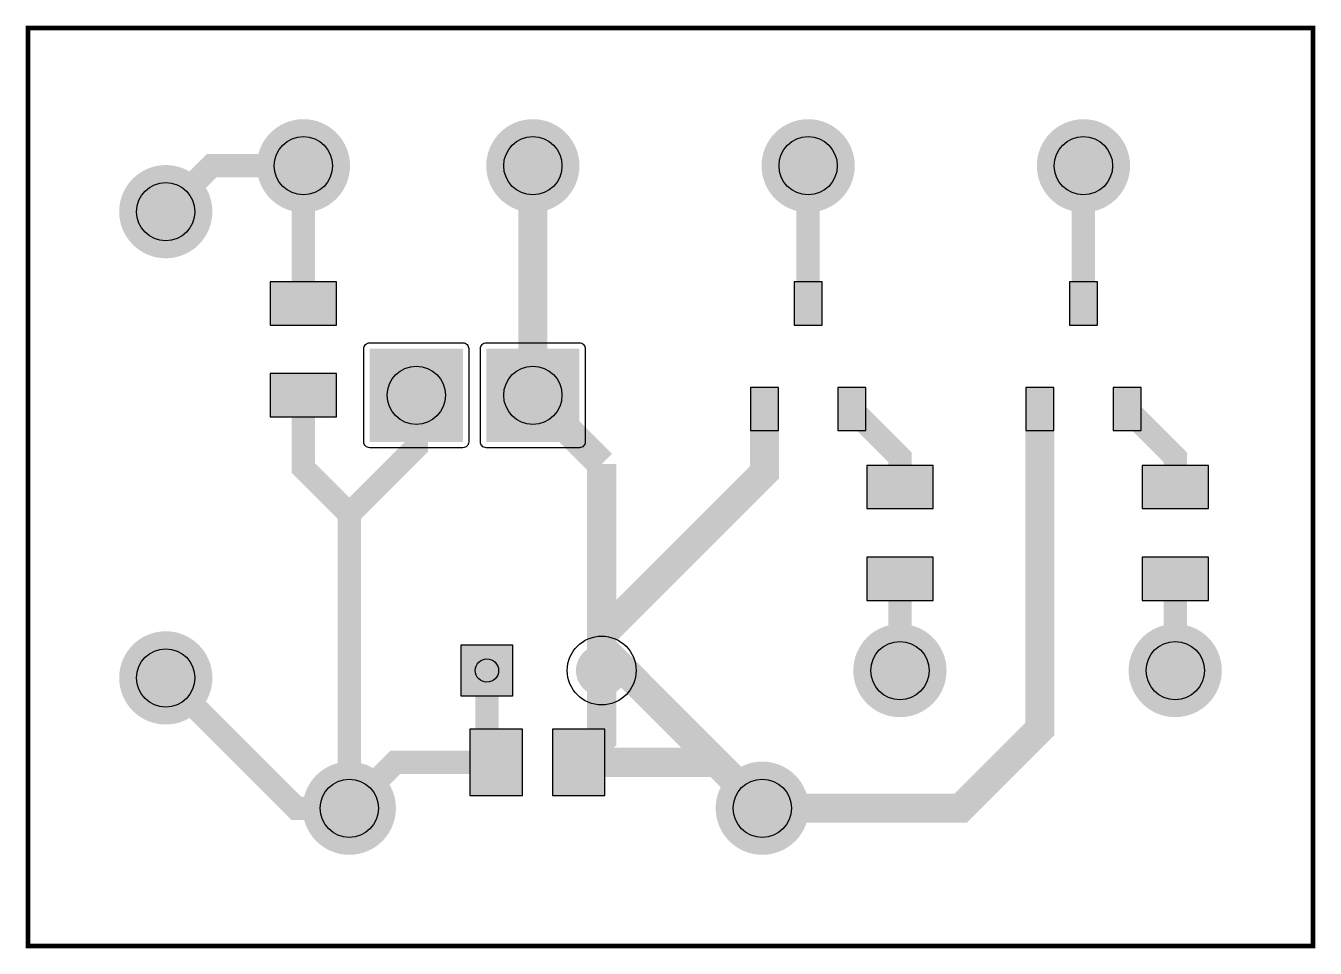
# Model space of a CAD drawing. Header units: centimetres. Extents: x -9.71 to -6.89, y 3.39 to 5.41.
import ezdxf

# ---------------------------------------------------------------- set-up
doc = ezdxf.new("R2010")
doc.units = ezdxf.units.CM
doc.layers.get('0').update_dxf_attribs({"linetype": 'CONTINUOUS'})
for name, color, linetype in [('1', 1, 'CONTINUOUS'), ('2', 2, 'CONTINUOUS'), ('3', 3, 'CONTINUOUS'), ('4', 4, 'CONTINUOUS'), ('5', 5, 'CONTINUOUS')]:
    doc.layers.add(name, color=color, linetype=linetype)

# ---------------------------------------------------------------- blocks, each defined once
blk = doc.blocks.new('RPAD')
blk.add_trace([(-0.5, -0.5), (-0.5, 0.5), (0.5, -0.5), (0.5, 0.5)])
blk = doc.blocks.new('EPAD')
at = {"const_width": 0.5}
blk.add_lwpolyline([(-0.25, 0, 1), (0.25, 0, 1)], format="xyb", close=True, dxfattribs=at)

msp = doc.modelspace()

# ---------------------------------------------------------------- linework, layer by layer
for centre, radius in [((-9.1, 5.1), 0.0635), ((-8.6, 5.1), 0.0635), ((-8, 5.1), 0.0635), ((-7.4, 5.1), 0.0635), ((-9.4, 5), 0.0635), ((-8.854, 4.6), 0.0635), ((-8.6, 4.6), 0.0635), ((-8.45, 4), 0.075), ((-9.4, 3.984), 0.0635), ((-7.8, 4), 0.0635), ((-7.2, 4), 0.0635), ((-8.7, 4), 0.0254), ((-9, 3.7), 0.0635), ((-8.1, 3.7), 0.0635)]:
    msp.add_circle(centre, radius)
at = {"layer": '2', "const_width": 0.01016}
msp.add_lwpolyline([(-9.7, 3.4), (-6.9, 3.4), (-6.9, 5.4), (-9.7, 5.4), (-9.7, 3.4)], dxfattribs=at)
msp.add_lwpolyline([(-9.7, 3.4), (-6.9, 3.4), (-6.9, 5.4), (-9.7, 5.4), (-9.7, 3.4)], dxfattribs=at)
msp.add_lwpolyline([(-9.7, 3.4), (-6.9, 3.4), (-6.9, 5.4), (-9.7, 5.4), (-9.7, 3.4)], dxfattribs=at)
at = {"layer": '3'}
for points in [[(-9.02761, 4.75301), (-9.02761, 4.84699), (-9.17239, 4.84699), (-9.17239, 4.75301), (-9.02761, 4.75301)], [(-8.03048, 4.75301), (-7.96952, 4.75301), (-7.96952, 4.84699), (-8.03048, 4.84699), (-8.03048, 4.75301)], [(-7.43048, 4.75301), (-7.36952, 4.75301), (-7.36952, 4.84699), (-7.43048, 4.84699), (-7.43048, 4.75301)], [(-8.9556, 4.7143), (-8.7524, 4.7143), (-8.749841, 4.714042), (-8.747457, 4.713302), (-8.7453, 4.712131), (-8.74342, 4.71058), (-8.741869, 4.7087), (-8.740698, 4.706543), (-8.739958, 4.704159), (-8.7397, 4.7016), (-8.7397, 4.4984), (-8.739958, 4.495841), (-8.740698, 4.493457), (-8.741869, 4.4913), (-8.74342, 4.48942), (-8.7453, 4.487869), (-8.747457, 4.486698), (-8.749841, 4.485958), (-8.7524, 4.4857), (-8.9556, 4.4857), (-8.958159, 4.485958), (-8.960543, 4.486698), (-8.9627, 4.487869), (-8.96458, 4.48942), (-8.966131, 4.4913), (-8.967302, 4.493457), (-8.968042, 4.495841), (-8.9683, 4.4984), (-8.9683, 4.7016), (-8.968042, 4.704159), (-8.967302, 4.706543), (-8.966131, 4.7087), (-8.96458, 4.71058), (-8.9627, 4.712131), (-8.960543, 4.713302), (-8.958159, 4.714042), (-8.9556, 4.7143)], [(-8.7016, 4.7143), (-8.4984, 4.7143), (-8.495841, 4.714042), (-8.493457, 4.713302), (-8.4913, 4.712131), (-8.48942, 4.71058), (-8.487869, 4.7087), (-8.486698, 4.706543), (-8.485958, 4.704159), (-8.4857, 4.7016), (-8.4857, 4.4984), (-8.485958, 4.495841), (-8.486698, 4.493457), (-8.487869, 4.4913), (-8.48942, 4.48942), (-8.4913, 4.487869), (-8.493457, 4.486698), (-8.495841, 4.485958), (-8.4984, 4.4857), (-8.7016, 4.4857), (-8.704159, 4.485958), (-8.706543, 4.486698), (-8.7087, 4.487869), (-8.71058, 4.48942), (-8.712131, 4.4913), (-8.713302, 4.493457), (-8.714042, 4.495841), (-8.7143, 4.4984), (-8.7143, 4.7016), (-8.714042, 4.704159), (-8.713302, 4.706543), (-8.712131, 4.7087), (-8.71058, 4.71058), (-8.7087, 4.712131), (-8.706543, 4.713302), (-8.704159, 4.714042), (-8.7016, 4.7143)], [(-9.02761, 4.55301), (-9.02761, 4.64699), (-9.17239, 4.64699), (-9.17239, 4.55301), (-9.02761, 4.55301)], [(-8.12548, 4.52301), (-8.06452, 4.52301), (-8.06452, 4.61699), (-8.12548, 4.61699), (-8.12548, 4.52301)], [(-7.93548, 4.52301), (-7.87452, 4.52301), (-7.87452, 4.61699), (-7.93548, 4.61699), (-7.93548, 4.52301)], [(-7.52548, 4.52301), (-7.46452, 4.52301), (-7.46452, 4.61699), (-7.52548, 4.61699), (-7.52548, 4.52301)], [(-7.33548, 4.52301), (-7.27452, 4.52301), (-7.27452, 4.61699), (-7.33548, 4.61699), (-7.33548, 4.52301)], [(-7.72761, 4.35301), (-7.72761, 4.44699), (-7.87239, 4.44699), (-7.87239, 4.35301), (-7.72761, 4.35301)], [(-7.12761, 4.35301), (-7.12761, 4.44699), (-7.27239, 4.44699), (-7.27239, 4.35301), (-7.12761, 4.35301)], [(-7.72761, 4.15301), (-7.72761, 4.24699), (-7.87239, 4.24699), (-7.87239, 4.15301), (-7.72761, 4.15301)], [(-7.12761, 4.15301), (-7.12761, 4.24699), (-7.27239, 4.24699), (-7.27239, 4.15301), (-7.12761, 4.15301)], [(-8.756, 4.056), (-8.644, 4.056), (-8.644, 3.944), (-8.756, 3.944), (-8.756, 4.056)], [(-8.73715, 3.72761), (-8.62285, 3.72761), (-8.62285, 3.87239), (-8.73715, 3.87239), (-8.73715, 3.72761)], [(-8.55715, 3.72761), (-8.44285, 3.72761), (-8.44285, 3.87239), (-8.55715, 3.87239), (-8.55715, 3.72761)]]:
    msp.add_lwpolyline(points, close=True, dxfattribs=at)
at = {"layer": '4'}
for points, const_width in [([(-9.1, 4.8), (-9.1, 5.1), (-9.3, 5.1), (-9.4, 5)], 0.0508), ([(-8.6, 5.1), (-8.6, 4.6), (-8.45, 4.45)], 0.0635), ([(-8, 5.1), (-8, 4.8)], 0.0508), ([(-7.4, 5.1), (-7.4, 4.8)], 0.0508), ([(-9.1, 4.6), (-9.1, 4.440972), (-9, 4.340972)], 0.0508), ([(-8.854, 4.6), (-8.854, 4.486972), (-9, 4.340972)], 0.0508), ([(-7.495, 4.57), (-7.495, 3.872802), (-7.667802, 3.7), (-8.1, 3.7), (-8.2, 3.8), (-8.45, 4.05)], 0.0635), ([(-8.095, 4.57), (-8.095, 4.432113), (-8.45, 4.077113), (-8.45, 4.05), (-8.45, 4)], 0.0635), ([(-7.905, 4.57), (-7.8, 4.465), (-7.8, 4.4)], 0.0508), ([(-7.305, 4.57), (-7.2, 4.465), (-7.2, 4.4)], 0.0508), ([(-8.45, 4.077113), (-8.45, 4.45)], 0.0635), ([(-9, 3.7), (-9, 4.340972)], 0.0508), ([(-7.8, 4.2), (-7.8, 4)], 0.0508), ([(-7.2, 4.2), (-7.2, 4)], 0.0508), ([(-8.7, 4), (-8.7, 3.82), (-8.68, 3.8)], 0.0508), ([(-8.45, 4), (-8.45, 3.85), (-8.5, 3.8)], 0.0635), ([(-9.4, 3.984), (-9.116, 3.7), (-9, 3.7)], 0.0508), ([(-8.68, 3.8), (-8.9, 3.8), (-9, 3.7)], 0.0508), ([(-8.5, 3.8), (-8.2, 3.8)], 0.0635)]:
    msp.add_lwpolyline(points, dxfattribs=dict(at, const_width=const_width))

# ---------------------------------------------------------------- block references
at = {"layer": '1'}
for p, xscale, yscale, rotation in [((-9.1, 4.8), 0.09398, 0.14478, -90), ((-7.4, 4.8), 0.06096, 0.09398, -180), ((-9.1, 4.6), 0.09398, 0.14478, -90), ((-7.495, 4.57), 0.06096, 0.09398, -180), ((-7.305, 4.57), 0.06096, 0.09398, -180), ((-7.8, 4.4), 0.09398, 0.14478, -270), ((-7.2, 4.4), 0.09398, 0.14478, -90), ((-7.8, 4.2), 0.09398, 0.14478, -270), ((-7.2, 4.2), 0.09398, 0.14478, -90), ((-8.68, 3.8), 0.1143, 0.14478, 180), ((-8.5, 3.8), 0.1143, 0.14478, 180)]:
    msp.add_blockref('RPAD', p, dxfattribs=dict(at, xscale=xscale, yscale=yscale, rotation=rotation))
at = {"layer": '1', "xscale": 0.06096, "yscale": 0.09398}
for p in [(-8, 4.8), (-8.095, 4.57), (-7.905, 4.57)]:
    msp.add_blockref('RPAD', p, dxfattribs=at)
at = {"layer": '3'}
for p, xscale, yscale in [((-9.1, 5.1), 0.2032, 0.2032), ((-8.6, 5.1), 0.2032, 0.2032), ((-8, 5.1), 0.2032, 0.2032), ((-7.4, 5.1), 0.2032, 0.2032), ((-9.4, 5), 0.2032, 0.2032), ((-9.4, 3.984), 0.2032, 0.2032), ((-7.8, 4), 0.2032, 0.2032), ((-7.2, 4), 0.2032, 0.2032), ((-8.45, 4), 0.112, 0.112), ((-9, 3.7), 0.2032, 0.2032), ((-8.1, 3.7), 0.2032, 0.2032)]:
    msp.add_blockref('EPAD', p, dxfattribs=dict(at, xscale=xscale, yscale=yscale))
at = {"layer": '4'}
for p, xscale, yscale, rotation in [((-9.1, 4.8), 0.09398, 0.14478, -90), ((-7.4, 4.8), 0.06096, 0.09398, -180), ((-9.1, 4.6), 0.09398, 0.14478, -90), ((-7.495, 4.57), 0.06096, 0.09398, -180), ((-7.305, 4.57), 0.06096, 0.09398, -180), ((-7.8, 4.4), 0.09398, 0.14478, -270), ((-7.2, 4.4), 0.09398, 0.14478, -90), ((-7.8, 4.2), 0.09398, 0.14478, -270), ((-7.2, 4.2), 0.09398, 0.14478, -90), ((-8.68, 3.8), 0.1143, 0.14478, 180), ((-8.5, 3.8), 0.1143, 0.14478, 180)]:
    msp.add_blockref('RPAD', p, dxfattribs=dict(at, xscale=xscale, yscale=yscale, rotation=rotation))
at = {"layer": '4', "xscale": 0.06096, "yscale": 0.09398}
for p in [(-8, 4.8), (-8.095, 4.57), (-7.905, 4.57)]:
    msp.add_blockref('RPAD', p, dxfattribs=at)
at = {"layer": '5'}
for name, p, xscale, yscale in [('EPAD', (-9.1, 5.1), 0.1778, 0.1778), ('EPAD', (-8.6, 5.1), 0.1778, 0.1778), ('EPAD', (-8, 5.1), 0.1778, 0.1778), ('EPAD', (-7.4, 5.1), 0.1778, 0.1778), ('EPAD', (-9.4, 5), 0.1778, 0.1778), ('RPAD', (-8.854, 4.6), 0.2032, 0.2032), ('RPAD', (-8.6, 4.6), 0.2032, 0.2032), ('EPAD', (-7.8, 4), 0.1778, 0.1778), ('EPAD', (-7.2, 4), 0.1778, 0.1778), ('EPAD', (-9.4, 3.984), 0.1778, 0.1778), ('RPAD', (-8.7, 4), 0.112, 0.112), ('EPAD', (-8.45, 4), 0.112, 0.112), ('EPAD', (-9, 3.7), 0.1778, 0.1778), ('EPAD', (-8.1, 3.7), 0.1778, 0.1778)]:
    msp.add_blockref(name, p, dxfattribs=dict(at, xscale=xscale, yscale=yscale))

doc.saveas('drawing.dxf')
